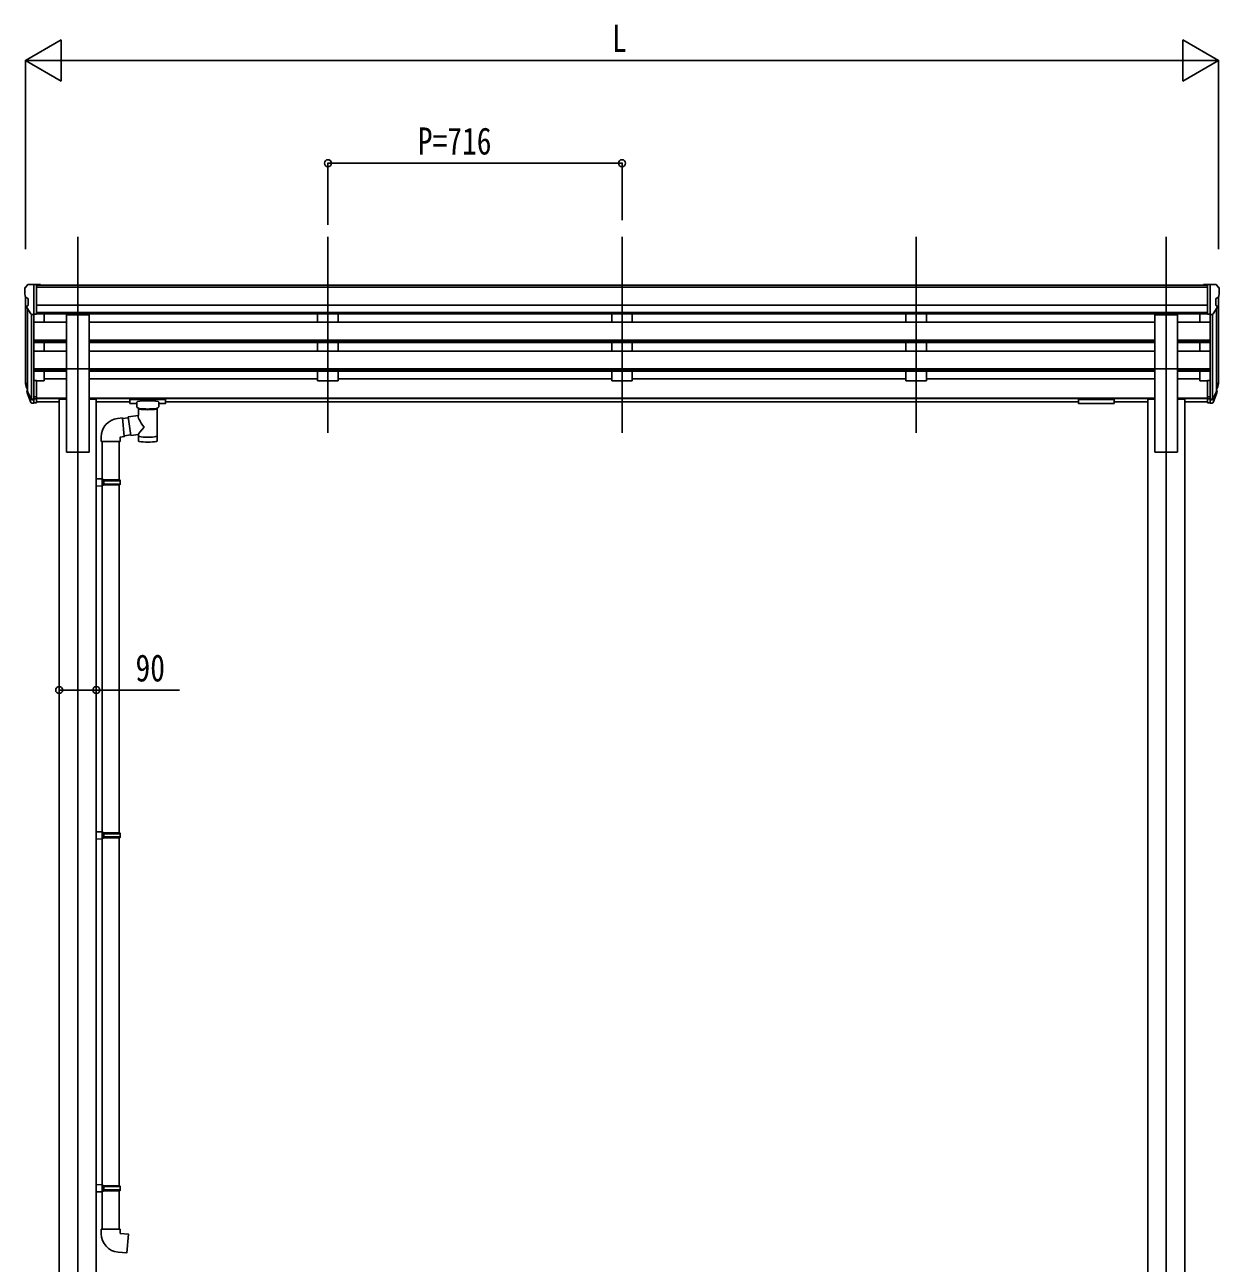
# Model space of a CAD drawing. Units: millimetres, scale not verified. Extents: x -8410 to 8410, y -5940 to 5940.
# Drawn here: x -1803 to 1105, y -3713 to -698 of the extents above; entities that cross this region are included whole.
import ezdxf
from ezdxf.enums import TextEntityAlignment as Align

# ---------------------------------------------------------------- set-up
doc = ezdxf.new("R2010")
doc.units = ezdxf.units.MM
doc.header["$LTSCALE"] = 30
for name, color, linetype in [('0-3_YKK_12', 2, 'Continuous'), ('0-4_YKK_13', 4, 'Continuous'), ('0-5_YKK_A1', 4, 'Continuous'), ('0-6_YKK_D', 6, 'Continuous')]:
    doc.layers.add(name, color=color, linetype=linetype)
doc.styles.add('ＭＳ ゴシック', font='')
doc.styles.get('ＭＳ ゴシック').set_extended_font_data('MS Gothic')

msp = doc.modelspace()

# ---------------------------------------------------------------- linework, layer by layer
at = {"layer": '0-3_YKK_12'}
for p, q in [((-1674.44, -1214.07), (-1674.44, -4388.48)), ((-1065.44, -1214.07), (-1065.44, -1691.59)), ((-349.44, -1214.07), (-349.44, -1691.59)), ((366.56, -1214.07), (366.56, -1691.59)), ((975.56, -1214.07), (975.56, -4388.48))]:
    msp.add_line(p, q, dxfattribs=at)
at = {"layer": '0-4_YKK_13'}
for p, q in [((-1803.44, -1339.83), (-1803.44, -1340.46)), ((-1796.53, -1331.03), (-1800.6, -1336.84)), ((-1793.44, -1330.46), (-1795.77, -1330.6)), ((-1793.44, -1330.46), (-1774.94, -1330.46)), ((-1781.44, -1403.45), (-1781.44, -1330.46)), ((-1774.94, -1330.46), (-1764.94, -1330.55)), ((-1774.94, -1402.45), (-1774.94, -1330.46)), ((-1764.94, -1332.06), (-1764.94, -1330.55)), ((1076.06, -1330.46), (1066.06, -1330.55)), ((1066.06, -1332.06), (1066.06, -1330.55)), ((1076.06, -1402.45), (1076.06, -1330.46)), ((1094.56, -1330.46), (1076.06, -1330.46)), ((1082.56, -1403.45), (1082.56, -1330.46)), ((1094.56, -1330.46), (1096.89, -1330.6)), ((1097.65, -1331.03), (1101.72, -1336.84)), ((1104.56, -1339.83), (1104.56, -1340.46)), ((-1800.9, -1361.65), (-1795.59, -1364.72)), ((-1789.06, -1401.63), (-1798.06, -1386.04)), ((-1795.44, -1364.97), (-1795.44, -1381.25)), ((1090.19, -1401.63), (1099.19, -1386.04)), ((1096.56, -1364.97), (1096.56, -1381.25)), ((1102.03, -1361.65), (1096.71, -1364.72)), ((-1781.44, -1403.45), (-1786.65, -1403.13)), ((-1774.94, -1402.45), (-1781.44, -1402.45)), ((-1701.94, -1535.91), (-1701.94, -1404.11)), ((-1701.94, -1404.11), (-1646.94, -1404.11)), ((-1646.94, -1535.91), (-1646.94, -1404.11)), ((948.06, -1535.91), (948.06, -1404.11)), ((948.06, -1404.11), (1003.06, -1404.11)), ((1003.06, -1535.91), (1003.06, -1404.11)), ((1076.06, -1402.45), (1082.56, -1402.45)), ((1082.56, -1403.45), (1087.77, -1403.13)), ((-1701.94, -1535.91), (-1646.94, -1535.91)), ((948.06, -1535.91), (1003.06, -1535.91)), ((-1781.44, -1564.18), (-1781.44, -1618.96)), ((-1774.94, -1564.18), (-1781.44, -1564.18)), ((-1774.94, -1564.18), (-1774.94, -1618.22)), ((1076.06, -1564.18), (1076.06, -1618.22)), ((1076.06, -1564.18), (1082.56, -1564.18)), ((1082.56, -1564.18), (1082.56, -1618.96)), ((-1800.34, -1578.37), (-1796.47, -1586.32)), ((-1799.74, -1577), (-1796.47, -1584.06)), ((-1798.03, -1589.65), (-1797.69, -1594.05)), ((-1797.69, -1594.05), (-1788.88, -1617.6)), ((-1797.07, -1593.49), (-1788.88, -1609.67)), ((-1787.87, -1608.54), (-1795.63, -1593.13)), ((1089, -1608.54), (1096.75, -1593.13)), ((1098.2, -1593.49), (1090.01, -1609.67)), ((1098.81, -1594.05), (1090.01, -1617.6)), ((1100.86, -1577), (1097.59, -1584.06)), ((1101.47, -1578.37), (1097.59, -1586.32)), ((1099.15, -1589.65), (1098.81, -1594.05)), ((-1781.44, -1609.22), (-1786.57, -1609.22)), ((-1781.44, -1611.02), (-1786.28, -1611.02)), ((-1781.44, -1618.96), (-1786.28, -1618.96)), ((-1774.94, -1604.32), (-1781.44, -1604.32)), ((-1774.94, -1609.2), (-1781.44, -1609.2)), ((-1774.94, -1618.22), (-1781.44, -1618.22)), ((-1547.44, -1608.77), (-1547.44, -1619.52)), ((-1462.44, -1608.1), (-1545.44, -1608.1)), ((-1462.44, -1610.28), (-1545.44, -1610.28)), ((-1530.94, -1620.19), (-1545.44, -1620.19)), ((-1530.94, -1627), (-1530.94, -1616.72)), ((-1476.94, -1627), (-1476.94, -1616.72)), ((-1462.44, -1620.19), (-1476.94, -1620.19)), ((-1460.44, -1608.77), (-1460.44, -1619.52)), ((-1460.44, -1608.96), (-1460.44, -1610.5)), ((761.56, -1608.77), (761.56, -1619.52)), ((761.56, -1608.96), (761.56, -1610.5)), ((763.56, -1608.1), (846.56, -1608.1)), ((763.56, -1610.28), (846.56, -1610.28)), ((763.56, -1620.19), (846.56, -1620.19)), ((848.56, -1608.77), (848.56, -1619.52)), ((1076.06, -1604.32), (1082.56, -1604.32)), ((1076.06, -1609.2), (1082.56, -1609.2)), ((1076.06, -1618.22), (1082.56, -1618.22)), ((1082.56, -1609.22), (1087.7, -1609.22)), ((1082.56, -1611.02), (1087.41, -1611.02)), ((1082.56, -1618.96), (1087.41, -1618.96)), ((-1577.8, -1656.44), (-1565.28, -1654.88)), ((-1551.77, -1654.86), (-1565.11, -1656.92)), ((-1552.06, -1652.98), (-1526.84, -1649.06)), ((-1552.06, -1652.98), (-1545.04, -1698.24)), ((-1526.84, -1649.07), (-1526.84, -1631.49)), ((-1481.04, -1631.5), (-1481.02, -1711.79)), ((-1617.2, -1712.45), (-1617.2, -1701.53)), ((-1571.2, -1712.45), (-1617.2, -1712.45)), ((-1615.24, -1712.45), (-1615.24, -1803.85)), ((-1573.24, -1712.45), (-1573.24, -1806.41)), ((-1545.33, -1696.36), (-1561.44, -1698.86)), ((-1526.84, -1695.41), (-1545.04, -1698.24)), ((-1526.85, -1711.79), (-1526.84, -1695.16)), ((-1613.24, -1803.91), (-1629.24, -1803.44)), ((-1629.24, -1803.44), (-1629.24, -1821.38)), ((-1613.24, -1805.91), (-1615.24, -1805.91)), ((-1572.24, -1806.41), (-1615.24, -1806.41)), ((-1571.24, -1808.41), (-1615.24, -1808.41)), ((-1613.24, -1805.91), (-1613.24, -1803.91)), ((-1610.76, -1808.41), (-1610.33, -1806.41)), ((-1571.24, -1808.41), (-1572.24, -1806.41)), ((-1571.24, -1808.41), (-1571.24, -1816.41)), ((-1613.24, -1820.91), (-1629.24, -1821.38)), ((-1571.24, -1816.41), (-1615.24, -1816.41)), ((-1572.24, -1818.41), (-1615.24, -1818.41)), ((-1615.24, -2663.1), (-1615.24, -1820.97)), ((-1613.24, -1820.91), (-1613.24, -1818.91)), ((-1573.24, -2665.66), (-1573.24, -1818.41)), ((-1571.24, -1816.41), (-1572.24, -1818.41)), ((-1613.24, -2663.16), (-1629.24, -2662.69)), ((-1629.24, -2662.69), (-1629.24, -2680.63)), ((-1613.24, -2680.16), (-1629.24, -2680.63)), ((-1613.24, -2665.16), (-1615.24, -2665.16)), ((-1572.24, -2665.66), (-1615.24, -2665.66)), ((-1571.24, -2667.66), (-1615.24, -2667.66)), ((-1571.24, -2675.66), (-1615.24, -2675.66)), ((-1572.24, -2677.66), (-1615.24, -2677.66)), ((-1615.24, -2680.22), (-1615.24, -3522.35)), ((-1613.24, -2665.16), (-1613.24, -2663.16)), ((-1613.24, -2680.16), (-1613.24, -2678.16)), ((-1610.76, -2667.66), (-1610.33, -2665.66)), ((-1573.24, -2677.66), (-1573.24, -3524.91)), ((-1571.24, -2667.66), (-1572.24, -2665.66)), ((-1571.24, -2675.66), (-1572.24, -2677.66)), ((-1571.24, -2667.66), (-1571.24, -2675.66)), ((-1613.24, -3522.41), (-1629.24, -3521.94)), ((-1629.24, -3539.88), (-1629.24, -3521.94)), ((-1572.24, -3524.91), (-1615.24, -3524.91)), ((-1571.24, -3526.91), (-1615.24, -3526.91)), ((-1613.24, -3522.41), (-1613.24, -3524.41)), ((-1571.24, -3526.91), (-1572.24, -3524.91)), ((-1571.24, -3534.91), (-1571.24, -3526.91)), ((-1613.24, -3539.41), (-1629.24, -3539.88)), ((-1571.24, -3534.91), (-1615.24, -3534.91)), ((-1572.24, -3536.91), (-1615.24, -3536.91)), ((-1613.24, -3537.41), (-1615.24, -3537.41)), ((-1615.24, -3539.47), (-1615.24, -3630.91)), ((-1613.24, -3537.41), (-1613.24, -3539.41)), ((-1610.76, -3534.91), (-1610.33, -3536.91)), ((-1573.24, -3536.91), (-1573.24, -3630.91)), ((-1571.24, -3534.91), (-1572.24, -3536.91)), ((-1571.24, -3630.91), (-1617.24, -3630.91)), ((-1617.24, -3630.91), (-1617.24, -3641.83)), ((-1571.24, -3640.91), (-1571.24, -3630.91))]:
    msp.add_line(p, q, dxfattribs=at)
for points in [[(-1545.44, -1608.1), (-1545.79, -1608.11), (-1546.32, -1608.13), (-1546.77, -1608.18), (-1547.07, -1608.26), (-1547.24, -1608.36), (-1547.36, -1608.5), (-1547.43, -1608.68), (-1547.44, -1608.77)], [(-1545.44, -1620.19), (-1545.79, -1620.18), (-1546.32, -1620.16), (-1546.77, -1620.11), (-1547.07, -1620.03), (-1547.24, -1619.93), (-1547.36, -1619.79), (-1547.43, -1619.61), (-1547.44, -1619.52)], [(-1526.84, -1631.49), (-1527.07, -1631.39), (-1528.43, -1630.66), (-1529.54, -1629.81), (-1530.3, -1628.94), (-1530.76, -1628.04), (-1530.93, -1627.16)], [(-1476.98, -1626.94), (-1476.95, -1627.3), (-1477.2, -1628.25), (-1477.72, -1629.14), (-1478.52, -1629.98), (-1479.64, -1630.77), (-1481.04, -1631.5)], [(-1460.44, -1608.77), (-1460.48, -1608.57), (-1460.56, -1608.43), (-1460.66, -1608.34), (-1460.76, -1608.28), (-1460.88, -1608.23), (-1461.17, -1608.17), (-1461.66, -1608.12), (-1462.2, -1608.1), (-1462.44, -1608.1)], [(-1460.44, -1619.52), (-1460.48, -1619.72), (-1460.56, -1619.86), (-1460.66, -1619.95), (-1460.76, -1620.01), (-1460.88, -1620.06), (-1461.17, -1620.12), (-1461.66, -1620.17), (-1462.2, -1620.19), (-1462.44, -1620.19)], [(761.56, -1608.77), (761.6, -1608.57), (761.68, -1608.43), (761.78, -1608.34), (761.88, -1608.28), (762, -1608.23), (762.3, -1608.17), (762.79, -1608.12), (763.33, -1608.1), (763.56, -1608.1)], [(761.56, -1619.52), (761.6, -1619.72), (761.68, -1619.86), (761.78, -1619.95), (761.88, -1620.01), (762, -1620.06), (762.3, -1620.12), (762.79, -1620.17), (763.33, -1620.19), (763.56, -1620.19)], [(846.56, -1608.1), (846.91, -1608.11), (847.44, -1608.13), (847.89, -1608.18), (848.2, -1608.26), (848.37, -1608.36), (848.49, -1608.5), (848.55, -1608.68), (848.56, -1608.77)], [(846.56, -1620.19), (846.91, -1620.18), (847.44, -1620.16), (847.89, -1620.11), (848.2, -1620.03), (848.37, -1619.93), (848.49, -1619.79), (848.55, -1619.61), (848.56, -1619.52)], [(-1565.28, -1654.88), (-1561.28, -1700.7), (-1571.2, -1702.45), (-1571.2, -1712.45)], [(-1613.24, -1818.91), (-1615.24, -1818.91), (-1615.24, -1805.91)], [(-1610.76, -1808.41), (-1610.76, -1816.41), (-1610.33, -1818.41)], [(-1613.24, -2678.16), (-1615.24, -2678.16), (-1615.24, -2665.16)], [(-1610.76, -2667.66), (-1610.76, -2675.66), (-1610.33, -2677.66)], [(-1613.24, -3524.41), (-1615.24, -3524.41), (-1615.24, -3537.41)], [(-1610.76, -3534.91), (-1610.76, -3526.91), (-1610.33, -3524.91)], [(-1576.16, -3686.66), (-1555.32, -3688.48), (-1551.31, -3642.65), (-1571.24, -3640.91)]]:
    msp.add_lwpolyline(points, dxfattribs=at)
for centre, radius, start, end in [((-1800.44, -1339.83), 3, 93, 180), ((-1601.44, -1340.46), 202, 180, 184.94904), ((-1795.71, -1331.6), 1, 93.5, 145), ((1096.83, -1331.6), 1, 35, 86.5), ((1101.56, -1339.83), 3, 0, 87), ((902.56, -1340.46), 202, 355.05096, 0), ((-1796.53, -1357.27), 6.18, 185.7035, 224.99897), ((-1795.47, -1384.54), 3, 94.7167, 210), ((-1795.74, -1381.25), 0.3, 274.7167, 0), ((-1795.74, -1364.97), 0.3, 0, 60), ((1096.86, -1364.97), 0.3, 120, 180), ((1096.86, -1381.25), 0.3, 180, 265.2833), ((1096.59, -1384.54), 3, 330, 85.2833), ((1097.66, -1357.27), 6.18, 315.00103, 354.2965), ((-1786.46, -1400.13), 3, 210, 266.5), ((1087.59, -1400.13), 3, 273.5, 330), ((-1772.26, -1569.26), 29.53, 186.50806, 197.98144), ((-1770.85, -1567.5), 30.41, 187.1552, 198.19734), ((1071.98, -1567.5), 30.41, 341.80266, 352.8448), ((1073.38, -1569.26), 29.53, 342.01856, 353.49194), ((-1571.29, -1701.88), 45.91, 98.14944, 179.55845), ((-1572.24, -3641.83), 45, 180, 265)]:
    msp.add_arc(centre, radius, start, end, dxfattribs=at)
for centre, major_axis, ratio, start_param, end_param in [((-1712.79, -1569.69), (-89.06, 1.43), 0.57596, 6.1962358, 6.3678173), ((-1713.58, -1563.01), (87.93, 4.42), 0.541684, 3.0659337, 3.2228513), ((1014.7, -1563.01), (-87.93, 4.42), 0.541684, 3.060334, 3.2172517), ((1013.91, -1569.69), (89.06, 1.43), 0.57596, 6.1985533, 6.3701348), ((-1796.73, -1589.65), (1.3, 0), 0.90356, 1.3700892, 3.347195), ((-1710.81, -1573.46), (-89.07, 0), 0.90356, 0.2056023, 0.2515348), ((-1711.52, -1569.59), (-88.05, 0), 0.90356, 0.2662965, 0.3003836), ((1012.64, -1569.59), (88.05, 0), 0.90356, 5.9828017, 6.0168888), ((1097.85, -1589.65), (-1.3, 0), 0.90356, 2.9359903, 4.9130961), ((1011.93, -1573.46), (89.07, 0), 0.90356, 6.0316505, 6.077583), ((-1786.28, -1608.31), (-3, 0), 0.90356, 0.5235988, 1.5707963), ((-1786.28, -1616.25), (3, 0), 0.90356, 3.6651914, 4.712389), ((-1786.57, -1607.86), (-1.5, 0), 0.90356, 0.5235988, 1.5707963), ((-1545.44, -1610.5), (-2, 0), 0.109601, 4.712389, 6.2831853), ((-1503.94, -1616.72), (-27, 0), 0.122176, 3.1415927, 6.2831853), ((-1514.94, -1627), (-16, 0), 0.361356, 0, 0.0194874), ((-1462.44, -1610.5), (-2, 0), 0.109601, 3.1415927, 4.712389), ((763.56, -1610.5), (2, 0), 0.109601, 1.5707963, 3.1415927), ((846.56, -1610.5), (2, 0), 0.109601, 0, 1.5707963), ((1087.41, -1608.31), (3, 0), 0.90356, 4.712389, 5.7595865), ((1087.41, -1616.25), (-3, 0), 0.90356, 1.5707963, 2.6179939), ((1087.7, -1607.86), (1.5, 0), 0.90356, 4.712389, 5.7595865), ((-1503.94, -1675.61), (22.81, -26.62), 0.234429, 3.1563334, 4.5976381), ((-1503.93, -1631.95), (-22.92, 0.42), 0.07247, 0.0008089, 1.5716053), ((-1503.93, -1633.57), (-22.92, 0.42), 0.07247, 0.0008089, 1.5716053), ((-1503.95, -1631.95), (22.91, 0.42), 0.072511, 4.711586, 6.2823824), ((-1503.95, -1633.57), (22.91, 0.42), 0.072511, 4.711586, 6.2823824), ((-1506.49, -1672.97), (-20.32, -22.25), 0.045535, 4.9756507, 6.2441899), ((-1503.94, -1711.79), (-22.92, 0), 0.101955, 6.2829723, 9.4248207), ((-1503.94, -1699.35), (-22.91, 0), 0.122865, 6.2831853, 9.424778)]:
    msp.add_ellipse(centre, major_axis=major_axis, ratio=ratio, start_param=start_param, end_param=end_param, dxfattribs=at)
at = {"layer": '0-5_YKK_A1'}
for p, q in [((1076.06, -1332.06), (-1774.94, -1332.06)), ((1076.06, -1337.28), (-1774.94, -1337.28)), ((-1801.44, -1361.04), (-1801.44, -1563.82)), ((-1781.44, -1371.56), (-1781.44, -1564.18)), ((1076.06, -1380.81), (-1774.94, -1380.81)), ((1082.56, -1371.56), (1082.56, -1564.18)), ((1102.56, -1361.04), (1102.56, -1563.82)), ((-1796.47, -1388.81), (-1796.47, -1590.53)), ((-1787.44, -1402.97), (-1787.45, -1608.96)), ((1076.06, -1398.67), (-1774.94, -1398.67)), ((1076.06, -1401.91), (-1774.94, -1401.91)), ((-1756.44, -1401.91), (-1756.44, -1422.49)), ((-1090.44, -1402.01), (-1090.44, -1422.49)), ((-1040.44, -1402.01), (-1040.44, -1422.49)), ((-374.44, -1402.01), (-374.44, -1422.49)), ((-324.44, -1402.01), (-324.44, -1422.49)), ((341.56, -1402.01), (341.56, -1422.49)), ((391.56, -1402.01), (391.56, -1422.49)), ((1057.56, -1401.91), (1057.56, -1422.49)), ((1088.56, -1402.97), (1088.57, -1608.96)), ((1097.59, -1388.81), (1097.59, -1590.53)), ((-1781.44, -1422.49), (-1701.94, -1422.49)), ((948.06, -1422.49), (-1646.94, -1422.49)), ((-1040.44, -1422.49), (-1090.44, -1422.49)), ((-324.44, -1422.49), (-374.44, -1422.49)), ((391.56, -1422.49), (341.56, -1422.49)), ((1082.56, -1422.49), (1003.06, -1422.49)), ((-1781.44, -1465.85), (-1701.94, -1465.85)), ((-1781.44, -1467.35), (-1701.94, -1467.35)), ((-1781.44, -1471.67), (-1701.94, -1471.67)), ((-1756.44, -1471.67), (-1756.44, -1492.6)), ((948.06, -1465.85), (-1646.94, -1465.85)), ((948.06, -1467.35), (-1646.94, -1467.35)), ((948.06, -1471.67), (-1646.94, -1471.67)), ((-1090.44, -1471.67), (-1090.44, -1492.6)), ((-1040.44, -1492.6), (-1040.44, -1471.67)), ((-374.44, -1471.67), (-374.44, -1492.6)), ((-324.44, -1492.6), (-324.44, -1471.67)), ((341.56, -1471.67), (341.56, -1492.6)), ((391.56, -1492.6), (391.56, -1471.67)), ((1082.56, -1465.85), (1003.06, -1465.85)), ((1082.56, -1467.35), (1003.06, -1467.35)), ((1082.56, -1471.67), (1003.06, -1471.67)), ((1057.56, -1471.67), (1057.56, -1492.6)), ((-1781.44, -1492.6), (-1701.94, -1492.6)), ((948.06, -1492.6), (-1646.94, -1492.6)), ((-1040.44, -1492.6), (-1090.44, -1492.6)), ((-324.44, -1492.6), (-374.44, -1492.6)), ((391.56, -1492.6), (341.56, -1492.6)), ((1082.56, -1492.6), (1003.06, -1492.6)), ((-1781.44, -1535.96), (-1701.94, -1535.96)), ((-1781.44, -1537.45), (-1701.94, -1537.45)), ((-1701.94, -1535.91), (-1701.94, -1738.48)), ((-1646.94, -1535.91), (-1646.94, -1738.48)), ((948.06, -1535.96), (-1646.94, -1535.96)), ((948.06, -1537.45), (-1646.94, -1537.45)), ((948.06, -1535.91), (948.06, -1738.48)), ((1003.06, -1535.91), (1003.06, -1738.48)), ((1082.56, -1535.96), (1003.06, -1535.96)), ((1082.56, -1537.45), (1003.06, -1537.45)), ((-1781.44, -1541.77), (-1701.94, -1541.77)), ((-1756.44, -1564.82), (-1774.94, -1564.82)), ((-1756.44, -1541.77), (-1756.44, -1564.82)), ((-1756.44, -1559.87), (-1701.94, -1559.87)), ((948.06, -1541.77), (-1646.94, -1541.77)), ((-1090.44, -1559.87), (-1646.94, -1559.87)), ((-1090.44, -1541.77), (-1090.44, -1564.82)), ((-1040.44, -1564.82), (-1090.44, -1564.82)), ((-1040.44, -1541.77), (-1040.44, -1564.82)), ((-374.44, -1559.87), (-1040.44, -1559.87)), ((-374.44, -1541.77), (-374.44, -1564.82)), ((-324.44, -1564.82), (-374.44, -1564.82)), ((-324.44, -1541.77), (-324.44, -1564.82)), ((341.56, -1559.87), (-324.44, -1559.87)), ((341.56, -1541.77), (341.56, -1564.82)), ((391.56, -1564.82), (341.56, -1564.82)), ((391.56, -1541.77), (391.56, -1564.82)), ((948.06, -1559.87), (391.56, -1559.87)), ((1082.56, -1541.77), (1003.06, -1541.77)), ((1057.56, -1559.87), (1003.06, -1559.87)), ((1057.56, -1541.77), (1057.56, -1564.82)), ((1057.56, -1564.82), (1076.06, -1564.82)), ((-1774.94, -1606.89), (-1701.94, -1606.89)), ((-1774.94, -1608.28), (-1701.94, -1608.28)), ((-1719.64, -1615.97), (-1774.94, -1615.97)), ((-1719.64, -1609.48), (-1719.64, -4238.48)), ((-1719.64, -1609.48), (-1701.94, -1609.48)), ((948.06, -1606.89), (-1646.94, -1606.89)), ((948.06, -1608.28), (-1646.94, -1608.28)), ((-1629.24, -1609.48), (-1646.94, -1609.48)), ((-1629.24, -1609.48), (-1629.24, -4238.48)), ((-1629.24, -1615.97), (-1547.44, -1615.97)), ((761.56, -1615.97), (-1460.44, -1615.97)), ((930.36, -1615.97), (848.56, -1615.97)), ((930.36, -1609.48), (930.36, -4238.48)), ((930.36, -1609.48), (948.06, -1609.48)), ((1076.06, -1606.89), (1003.06, -1606.89)), ((1076.06, -1608.28), (1003.06, -1608.28)), ((1020.76, -1609.48), (1003.06, -1609.48)), ((1020.76, -1609.48), (1020.76, -4238.48)), ((1076.06, -1615.97), (1020.76, -1615.97)), ((-1701.94, -1738.48), (-1646.94, -1738.48)), ((948.06, -1738.48), (1003.06, -1738.48))]:
    msp.add_line(p, q, dxfattribs=at)
at = {"layer": '0-6_YKK_D'}
for p, q in [((-1801.44, -785.08), (-1714.84, -735.08)), ((-1714.84, -835.08), (-1714.84, -735.08)), ((1102.56, -785.08), (1015.96, -735.08)), ((1015.96, -735.08), (1015.96, -835.08)), ((-1801.44, -1244.66), (-1801.44, -784.08)), ((-1801.44, -785.08), (-1714.84, -835.08)), ((-1801.44, -785.08), (-1628.23, -785.08)), ((-1701.44, -785.08), (1002.56, -785.08)), ((1102.56, -785.08), (929.36, -785.08)), ((1102.56, -785.08), (1015.96, -835.08)), ((1102.56, -1244.66), (1102.56, -784.08)), ((-1065.44, -1185.19), (-1065.44, -1034.08)), ((-1065.44, -1035.08), (-349.44, -1035.08)), ((-349.44, -1174.05), (-349.44, -1034.08))]:
    msp.add_line(p, q, dxfattribs=at)
msp.add_lwpolyline([(-1719.64, -2318.03), (-1629.24, -2318.03), (-1427, -2318.03)], dxfattribs=at)
for centre in [(-1065.44, -1035.08), (-349.44, -1035.08), (-1719.64, -2318.03), (-1629.24, -2318.03)]:
    msp.add_circle(centre, 8.5, dxfattribs=at)

# ---------------------------------------------------------------- texts
at = {"layer": '0-6_YKK_D', "style": 'ＭＳ ゴシック', "width": 0.8}
for s, p in [('L', (-373.44, -783.78)), ('P=716', (-846.64, -1033.78)), ('90', (-1533.9, -2316.73))]:
    msp.add_text(s, height=65.98, dxfattribs=at).set_placement(p, align=Align.BOTTOM_LEFT)

doc.saveas('drawing.dxf')
